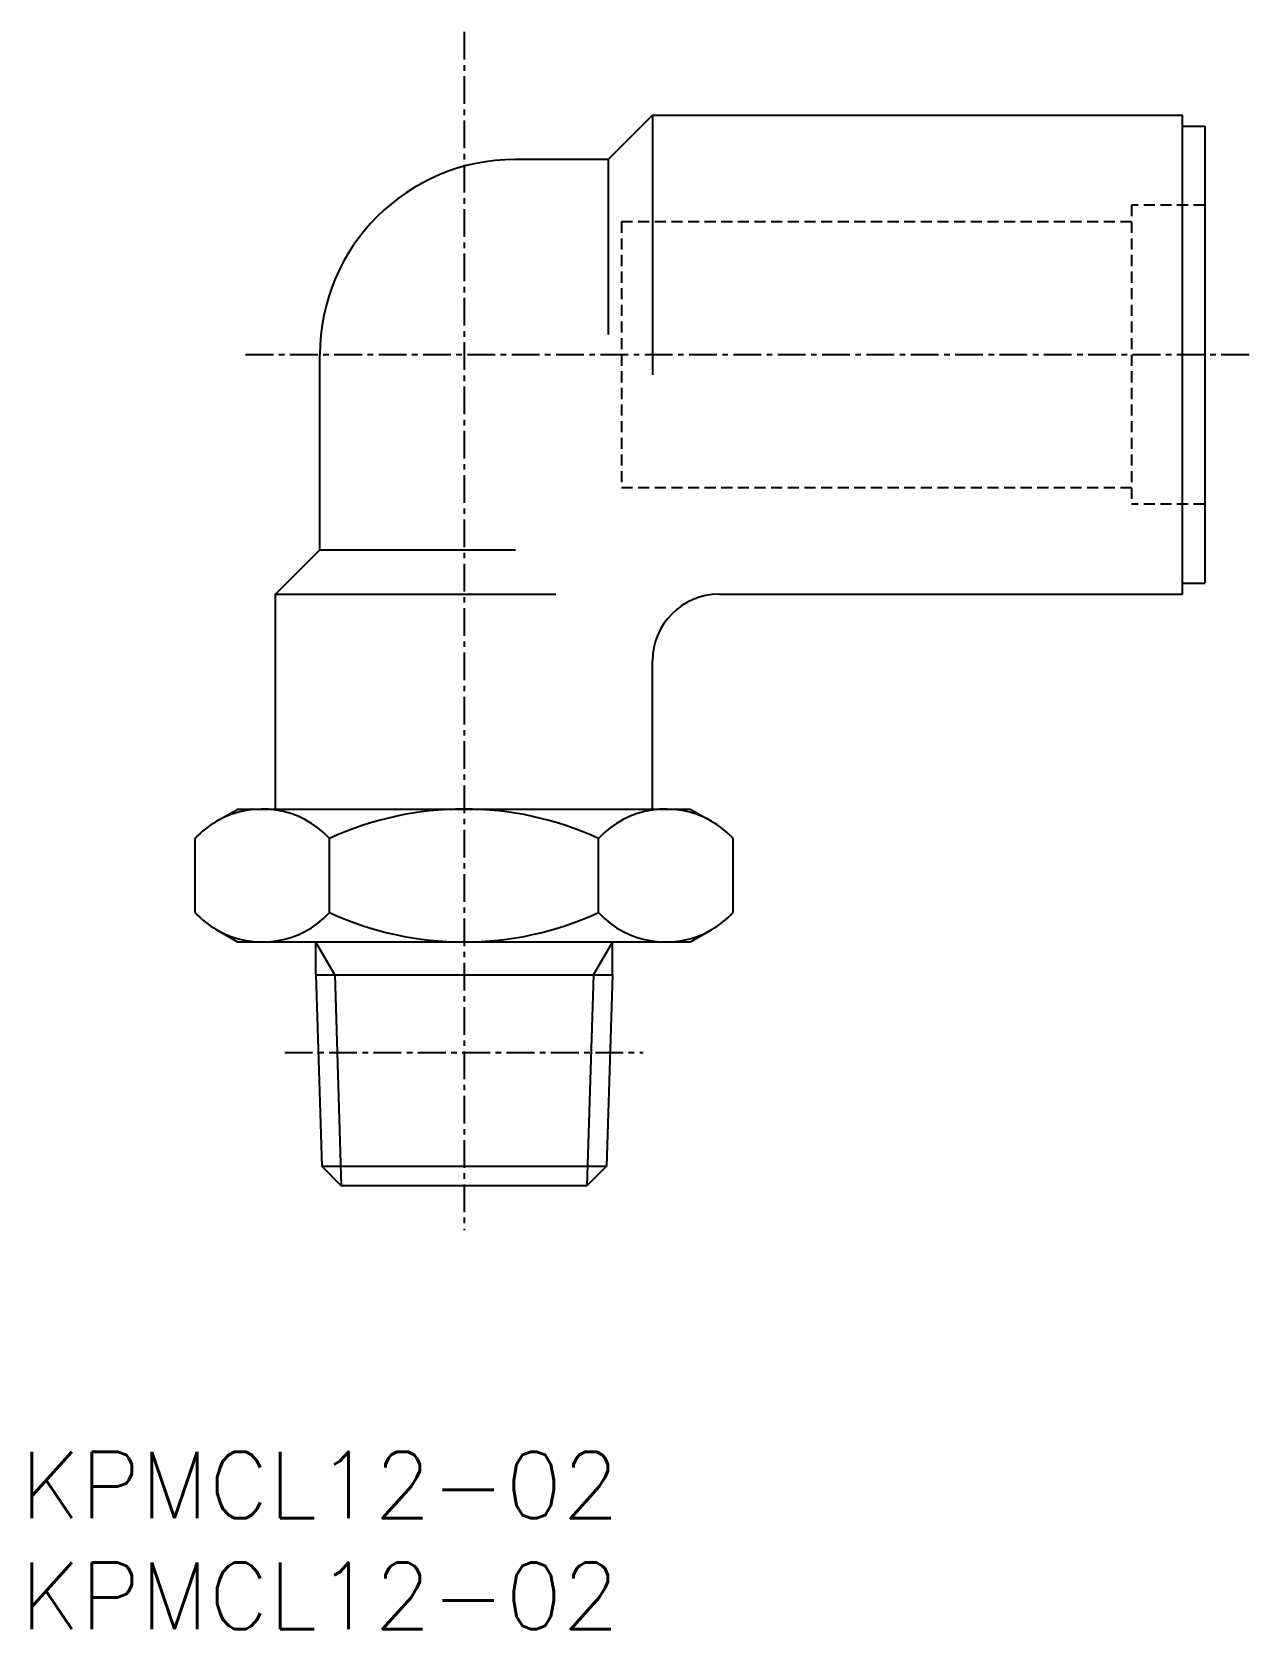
# Model space of a CAD drawing. Extents: x 0.5 to 55.4, y 0 to 72.1.
import ezdxf

# ---------------------------------------------------------------- set-up
doc = ezdxf.new("R2010")
doc.units = 0
doc.linetypes.add('CENTER', pattern=[2, 1.25, -0.25, 0.25, -0.25])
doc.linetypes.add('DASHED', pattern=[0.75, 0.5, -0.25])
doc.layers.get('0').update_dxf_attribs({"linetype": 'CONTINUOUS'})
doc.layers.add('CENTER', color=1, linetype='CENTER')
doc.styles.get("Standard").update_dxf_attribs({"font": 'txt.shx'})

# ---------------------------------------------------------------- blocks, each defined once
blk = doc.blocks.new('*U7')
at = {"color": 7, "linetype": 'CONTINUOUS'}
blk.add_text('KPMCL12-02', height=3, dxfattribs=at).set_placement((0, 0))
blk = doc.blocks.new('*U8')
at = {"color": 7, "linetype": 'CONTINUOUS'}
blk.add_text('KPMCL12-02', height=3, dxfattribs=at).set_placement((0, 5))

msp = doc.modelspace()

# ---------------------------------------------------------------- linework, layer by layer
at = {"color": 7, "linetype": 'CONTINUOUS'}
for p, q in [((28.5, 68.31), (26.5, 66.31)), ((28.5, 68.31), (52.4, 68.31)), ((28.5, 68.31), (28.5, 56.591)), ((52.4, 46.69), (52.4, 68.31)), ((52.4, 67.81), (53.4, 67.81)), ((53.4, 67.81), (53.4, 47.19)), ((26.5, 66.31), (22.31, 66.31)), ((26.5, 66.31), (26.5, 58.417)), ((13.5, 48.69), (13.5, 57.5)), ((11.5, 46.69), (13.5, 48.69)), ((13.5, 48.69), (22.313, 48.69)), ((52.4, 47.19), (53.4, 47.19)), ((11.5, 37), (11.5, 46.69)), ((11.5, 46.69), (24.139, 46.69)), ((31.5, 46.69), (52.4, 46.69)), ((28.5, 37), (28.5, 43.69)), ((8.843, 36.447), (9.801, 37)), ((9.801, 37), (30.199, 37)), ((30.199, 37), (31.157, 36.447)), ((7.876, 32.326), (7.876, 35.674)), ((13.938, 32.326), (13.938, 35.674)), ((26.062, 32.326), (26.062, 35.674)), ((32.124, 35.674), (32.124, 32.326)), ((9.801, 31), (8.843, 31.553)), ((30.199, 31), (9.801, 31)), ((13.312, 29.517), (13.312, 31)), ((26.688, 29.517), (26.688, 31)), ((31.157, 31.553), (30.199, 31)), ((13.312, 29.517), (13.582, 20.884)), ((13.312, 29.517), (26.688, 29.517)), ((26.688, 29.517), (26.418, 20.884)), ((13.582, 20.884), (14.465, 20)), ((13.582, 20.884), (26.418, 20.884)), ((26.418, 20.884), (25.535, 20)), ((25.535, 20), (14.465, 20))]:
    msp.add_line(p, q, dxfattribs=at)
at = {"color": 3, "linetype": 'DASHED'}
for p, q in [((53.4, 64.25), (50.1, 64.25)), ((50.1, 64.25), (50.1, 50.75)), ((50.1, 63.5), (27.1, 63.5)), ((27.1, 63.5), (27.1, 51.5)), ((50.1, 51.5), (27.1, 51.5)), ((53.4, 50.75), (50.1, 50.75))]:
    msp.add_line(p, q, dxfattribs=at)
at = {"color": 3, "linetype": 'CONTINUOUS'}
for p, q in [((14.168, 29.517), (13.312, 31)), ((25.832, 29.517), (26.688, 31)), ((14.168, 29.517), (14.465, 20)), ((25.832, 29.517), (25.535, 20))]:
    msp.add_line(p, q, dxfattribs=at)
at = {"color": 7, "linetype": 'CONTINUOUS'}
for centre, radius, start, end in [((22.31, 57.5), 8.81, 90, 180), ((31.5, 43.69), 3, 90, 180), ((10.907, 32.873), 4.127, 42.73444, 120), ((20, 22.483), 14.517, 65.31796, 114.68204), ((29.093, 32.873), 4.127, 60, 137.26556), ((10.907, 32.873), 4.127, 120, 137.26556), ((29.093, 32.873), 4.127, 42.73444, 60), ((10.907, 35.127), 4.127, 222.73444, 240), ((10.907, 35.127), 4.127, 240, 317.26556), ((20, 45.517), 14.517, 245.31796, 294.68204), ((29.093, 35.127), 4.127, 222.73444, 300), ((29.093, 35.127), 4.127, 300, 317.26556)]:
    msp.add_arc(centre, radius, start, end, dxfattribs=at)
at = {"layer": 'CENTER', "color": 1, "linetype": 'CENTER'}
for p, q in [((20, 72.063), (20, 18)), ((55.4, 57.5), (10.099, 57.5)), ((11.921, 26.01), (28.079, 26.01))]:
    msp.add_line(p, q, dxfattribs=at)

# ---------------------------------------------------------------- block references
at = {"color": 7, "linetype": 'CONTINUOUS'}
for name in ['*U8', '*U7']:
    msp.add_blockref(name, (0, 0), dxfattribs=at)

doc.saveas('drawing.dxf')
